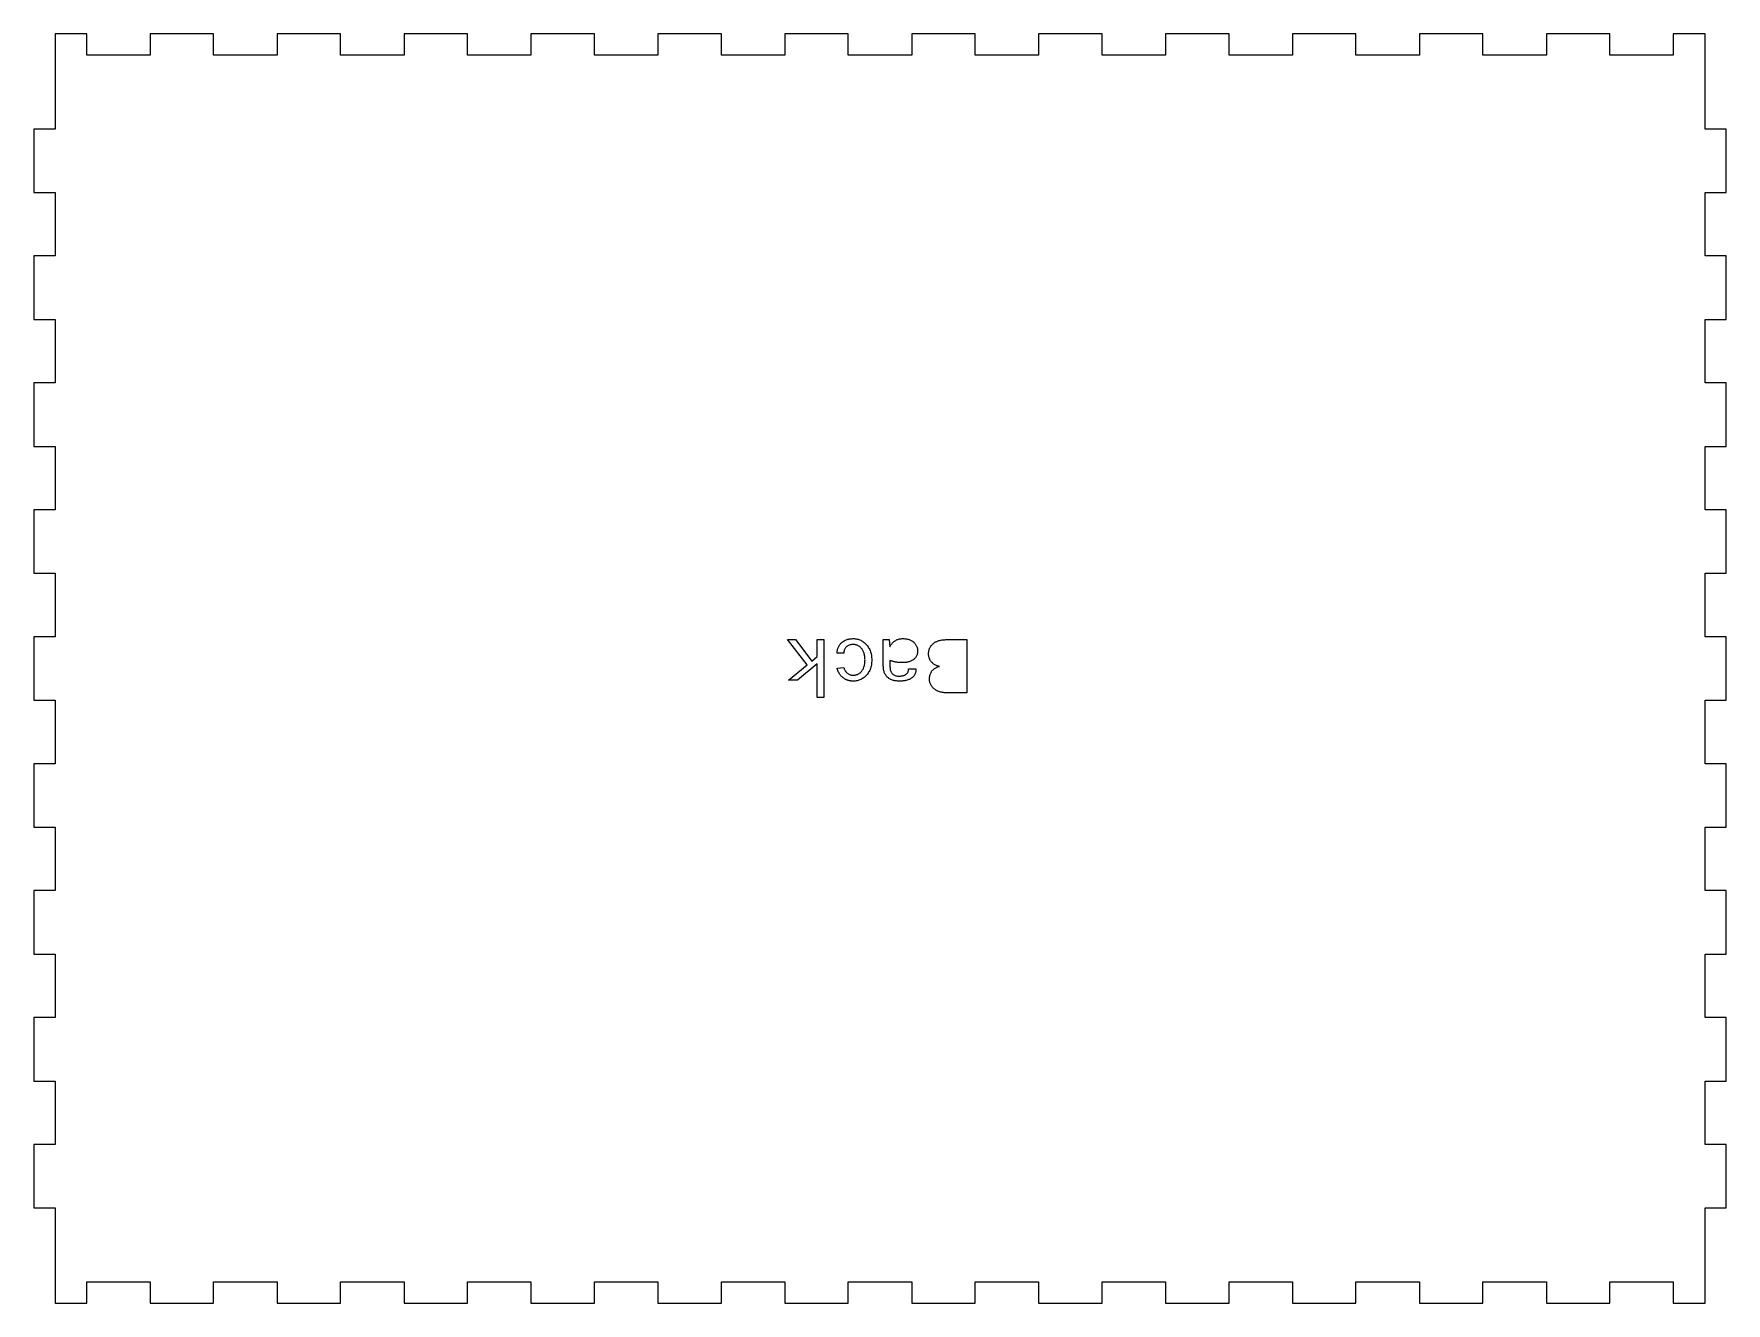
# Model space of a CAD drawing. Header units: millimetres. Extents: x -483 to -243, y -180 to 0.
import ezdxf

# ---------------------------------------------------------------- set-up
doc = ezdxf.new("R2010")
doc.units = ezdxf.units.MM
doc.layers.get('0').update_dxf_attribs({"linetype": 'CONTINUOUS'})

msp = doc.modelspace()

# ---------------------------------------------------------------- linework, layer by layer
for points in [[(-480, -166.5), (-480, -180), (-475.5, -180), (-475.5, -177), (-466.5, -177), (-466.5, -180), (-457.5, -180), (-457.5, -177), (-448.5, -177), (-448.5, -180), (-439.5, -180), (-439.5, -177), (-430.5, -177), (-430.5, -180), (-421.5, -180), (-421.5, -177), (-412.5, -177), (-412.5, -180), (-403.5, -180), (-403.5, -177), (-394.5, -177), (-394.5, -180), (-385.5, -180), (-385.5, -177), (-376.5, -177), (-376.5, -180), (-367.5, -180), (-367.5, -177), (-358.5, -177), (-358.5, -180), (-349.5, -180), (-349.5, -177), (-340.5, -177), (-340.5, -180), (-331.5, -180), (-331.5, -177), (-322.5, -177), (-322.5, -180), (-313.5, -180), (-313.5, -177), (-304.5, -177), (-304.5, -180), (-295.5, -180), (-295.5, -177), (-286.5, -177), (-286.5, -180), (-277.5, -180), (-277.5, -177), (-268.5, -177), (-268.5, -180), (-259.5, -180), (-259.5, -177), (-250.5, -177), (-250.5, -180), (-246, -180), (-246, -166.5), (-243, -166.5), (-243, -157.5), (-246, -157.5), (-246, -148.5), (-243, -148.5), (-243, -139.5), (-246, -139.5), (-246, -130.5), (-243, -130.5), (-243, -121.5), (-246, -121.5), (-246, -112.5), (-243, -112.5), (-243, -103.5), (-246, -103.5), (-246, -94.5), (-243, -94.5), (-243, -85.5), (-246, -85.5), (-246, -76.5), (-243, -76.5), (-243, -67.5), (-246, -67.5), (-246, -58.5), (-243, -58.5), (-243, -49.5), (-246, -49.5), (-246, -40.5), (-243, -40.5), (-243, -31.5), (-246, -31.5), (-246, -22.5), (-243, -22.5), (-243, -13.5), (-246, -13.5), (-246, 0), (-250.5, 0), (-250.5, -3), (-259.5, -3), (-259.5, 0), (-268.5, 0), (-268.5, -3), (-277.5, -3), (-277.5, 0), (-286.5, 0), (-286.5, -3), (-295.5, -3), (-295.5, 0), (-304.5, 0), (-304.5, -3), (-313.5, -3), (-313.5, 0), (-322.5, 0), (-322.5, -3), (-331.5, -3), (-331.5, 0), (-340.5, 0), (-340.5, -3), (-349.5, -3), (-349.5, 0), (-358.5, 0), (-358.5, -3), (-367.5, -3), (-367.5, 0), (-376.5, 0), (-376.5, -3), (-385.5, -3), (-385.5, 0), (-394.5, 0), (-394.5, -3), (-403.5, -3), (-403.5, 0), (-412.5, 0), (-412.5, -3), (-421.5, -3), (-421.5, 0), (-430.5, 0), (-430.5, -3), (-439.5, -3), (-439.5, 0), (-448.5, 0), (-448.5, -3), (-457.5, -3), (-457.5, 0), (-466.5, 0), (-466.5, -3), (-475.5, -3), (-475.5, 0), (-480, 0), (-480, -13.5), (-483, -13.5), (-483, -22.5), (-480, -22.5), (-480, -31.5), (-483, -31.5), (-483, -40.5), (-480, -40.5), (-480, -49.5), (-483, -49.5), (-483, -58.5), (-480, -58.5), (-480, -67.5), (-483, -67.5), (-483, -76.5), (-480, -76.5), (-480, -85.5), (-483, -85.5), (-483, -94.5), (-480, -94.5), (-480, -103.5), (-483, -103.5), (-483, -112.5), (-480, -112.5), (-480, -121.5), (-483, -121.5), (-483, -130.5), (-480, -130.5), (-480, -139.5), (-483, -139.5), (-483, -148.5), (-480, -148.5), (-480, -157.5), (-483, -157.5), (-483, -166.5)], [(-374.679, -91.644), (-375.987, -91.644), (-373.347, -89.498), (-376.119, -85.908), (-374.967, -85.908), (-372.678, -88.954), (-371.895, -88.317), (-371.895, -85.908), (-370.959, -85.908), (-370.959, -94.092), (-371.895, -94.092), (-371.895, -89.316)], [(-367.056, -85.775), (-366.922, -85.767), (-366.783, -85.764), (-366.646, -85.768), (-366.511, -85.779), (-366.377, -85.797), (-366.246, -85.824), (-366.116, -85.857), (-365.988, -85.898), (-365.863, -85.946), (-365.739, -86.002), (-365.616, -86.065), (-365.496, -86.136), (-365.379, -86.213), (-365.266, -86.297), (-365.159, -86.387), (-365.055, -86.483), (-364.957, -86.585), (-364.863, -86.693), (-364.773, -86.807), (-364.689, -86.927), (-364.609, -87.053), (-364.533, -87.186), (-364.463, -87.324), (-364.401, -87.467), (-364.346, -87.615), (-364.299, -87.768), (-364.259, -87.925), (-364.226, -88.088), (-364.2, -88.256), (-364.182, -88.428), (-364.171, -88.606), (-364.167, -88.788), (-364.171, -88.975), (-364.182, -89.156), (-364.2, -89.332), (-364.226, -89.502), (-364.259, -89.667), (-364.299, -89.826), (-364.346, -89.98), (-364.401, -90.128), (-364.463, -90.271), (-364.533, -90.408), (-364.609, -90.539), (-364.689, -90.664), (-364.773, -90.783), (-364.863, -90.895), (-364.957, -91.001), (-365.055, -91.1), (-365.159, -91.193), (-365.266, -91.28), (-365.379, -91.36), (-365.496, -91.434), (-365.616, -91.501), (-365.739, -91.561), (-365.863, -91.615), (-365.988, -91.661), (-366.116, -91.7), (-366.246, -91.731), (-366.377, -91.756), (-366.511, -91.774), (-366.646, -91.784), (-366.783, -91.788), (-366.879, -91.787), (-366.973, -91.782), (-367.066, -91.775), (-367.156, -91.764), (-367.244, -91.751), (-367.331, -91.735), (-367.415, -91.716), (-367.497, -91.694), (-367.578, -91.669), (-367.656, -91.641), (-367.732, -91.61), (-367.807, -91.578), (-367.879, -91.543), (-367.95, -91.506), (-368.018, -91.466), (-368.085, -91.425), (-368.149, -91.381), (-368.212, -91.335), (-368.272, -91.286), (-368.331, -91.236), (-368.388, -91.184), (-368.442, -91.13), (-368.495, -91.075), (-368.546, -91.019), (-368.594, -90.961), (-368.641, -90.902), (-368.686, -90.841), (-368.728, -90.779), (-368.769, -90.716), (-368.808, -90.651), (-368.845, -90.585), (-368.88, -90.519), (-368.912, -90.452), (-368.943, -90.384), (-368.972, -90.316), (-368.999, -90.247), (-369.024, -90.177), (-369.047, -90.107), (-369.068, -90.036), (-369.087, -89.964), (-368.127, -89.88), (-368.095, -89.978), (-368.059, -90.071), (-368.019, -90.16), (-367.975, -90.245), (-367.927, -90.326), (-367.875, -90.403), (-367.819, -90.476), (-367.758, -90.544), (-367.694, -90.609), (-367.626, -90.669), (-367.554, -90.724), (-367.479, -90.774), (-367.402, -90.817), (-367.321, -90.855), (-367.237, -90.887), (-367.15, -90.913), (-367.06, -90.934), (-366.966, -90.948), (-366.87, -90.957), (-366.771, -90.96), (-366.686, -90.958), (-366.603, -90.95), (-366.52, -90.938), (-366.438, -90.921), (-366.358, -90.899), (-366.278, -90.873), (-366.2, -90.841), (-366.122, -90.804), (-366.046, -90.763), (-365.97, -90.717), (-365.896, -90.666), (-365.826, -90.61), (-365.758, -90.55), (-365.693, -90.484), (-365.63, -90.414), (-365.571, -90.339), (-365.514, -90.259), (-365.46, -90.175), (-365.409, -90.085), (-365.361, -89.991), (-365.317, -89.892), (-365.277, -89.788), (-365.242, -89.68), (-365.211, -89.567), (-365.185, -89.449), (-365.164, -89.326), (-365.148, -89.199), (-365.136, -89.067), (-365.129, -88.93), (-365.127, -88.788), (-365.129, -88.657), (-365.136, -88.529), (-365.146, -88.404), (-365.161, -88.284), (-365.18, -88.166), (-365.204, -88.053), (-365.231, -87.942), (-365.263, -87.836), (-365.3, -87.733), (-365.34, -87.633), (-365.384, -87.537), (-365.432, -87.446), (-365.482, -87.359), (-365.536, -87.277), (-365.593, -87.199), (-365.653, -87.125), (-365.716, -87.056), (-365.783, -86.991), (-365.852, -86.93), (-365.925, -86.874), (-366, -86.823), (-366.078, -86.777), (-366.157, -86.736), (-366.239, -86.701), (-366.322, -86.671), (-366.408, -86.647), (-366.496, -86.628), (-366.585, -86.615), (-366.677, -86.607), (-366.771, -86.604), (-366.901, -86.607), (-367.025, -86.617), (-367.142, -86.633), (-367.252, -86.656), (-367.357, -86.686), (-367.455, -86.722), (-367.546, -86.764), (-367.631, -86.813), (-367.71, -86.869), (-367.782, -86.931), (-367.848, -86.999), (-367.906, -87.072), (-367.958, -87.15), (-368.003, -87.233), (-368.041, -87.322), (-368.072, -87.415), (-368.096, -87.514), (-368.113, -87.617), (-368.124, -87.726), (-368.127, -87.84), (-369.087, -87.84), (-369.084, -87.721), (-369.076, -87.605), (-369.062, -87.492), (-369.042, -87.381), (-369.017, -87.273), (-368.985, -87.168), (-368.949, -87.065), (-368.907, -86.964), (-368.859, -86.867), (-368.805, -86.772), (-368.746, -86.68), (-368.683, -86.593), (-368.614, -86.509), (-368.541, -86.429), (-368.464, -86.353), (-368.381, -86.282), (-368.294, -86.214), (-368.202, -86.15), (-368.105, -86.09), (-368.004, -86.034), (-367.898, -85.983), (-367.789, -85.937), (-367.676, -85.896), (-367.56, -85.861), (-367.439, -85.832), (-367.315, -85.807), (-367.188, -85.788)], [(-360.007, -85.776), (-359.884, -85.767), (-359.757, -85.764), (-359.618, -85.767), (-359.484, -85.774), (-359.354, -85.787), (-359.23, -85.804), (-359.111, -85.827), (-358.996, -85.855), (-358.886, -85.887), (-358.782, -85.925), (-358.682, -85.968), (-358.587, -86.016), (-358.497, -86.068), (-358.412, -86.123), (-358.331, -86.181), (-358.255, -86.242), (-358.183, -86.305), (-358.117, -86.372), (-358.055, -86.442), (-357.998, -86.515), (-357.945, -86.591), (-357.897, -86.67), (-357.854, -86.751), (-357.815, -86.832), (-357.781, -86.915), (-357.751, -86.998), (-357.726, -87.082), (-357.705, -87.168), (-357.69, -87.253), (-357.678, -87.34), (-357.671, -87.428), (-357.669, -87.516), (-357.672, -87.63), (-357.681, -87.74), (-357.695, -87.846), (-357.716, -87.947), (-357.742, -88.044), (-357.774, -88.137), (-357.812, -88.225), (-357.855, -88.309), (-357.905, -88.389), (-357.96, -88.464), (-358.02, -88.535), (-358.085, -88.603), (-358.154, -88.666), (-358.227, -88.726), (-358.304, -88.781), (-358.386, -88.833), (-358.472, -88.881), (-358.562, -88.925), (-358.656, -88.965), (-358.755, -89.001), (-358.857, -89.033), (-358.962, -89.063), (-359.069, -89.088), (-359.178, -89.11), (-359.291, -89.129), (-359.405, -89.145), (-359.522, -89.157), (-359.642, -89.165), (-359.764, -89.17), (-359.889, -89.172), (-359.979, -89.171), (-360.069, -89.168), (-360.159, -89.164), (-360.249, -89.158), (-360.34, -89.15), (-360.43, -89.14), (-360.52, -89.128), (-360.611, -89.114), (-360.701, -89.099), (-360.792, -89.082), (-360.882, -89.063), (-360.972, -89.043), (-361.062, -89.022), (-361.151, -88.999), (-361.24, -88.975), (-361.328, -88.95), (-361.416, -88.924), (-361.503, -88.896), (-361.59, -88.867), (-361.593, -88.866), (-361.593, -89.628), (-361.59, -89.778), (-361.58, -89.92), (-361.563, -90.053), (-361.54, -90.178), (-361.51, -90.293), (-361.474, -90.4), (-361.431, -90.498), (-361.382, -90.588), (-361.326, -90.669), (-361.263, -90.741), (-361.194, -90.805), (-361.118, -90.863), (-361.035, -90.914), (-360.946, -90.958), (-360.851, -90.995), (-360.748, -91.026), (-360.639, -91.049), (-360.524, -91.066), (-360.402, -91.077), (-360.273, -91.08), (-360.199, -91.079), (-360.127, -91.076), (-360.056, -91.07), (-359.986, -91.063), (-359.918, -91.053), (-359.851, -91.041), (-359.786, -91.027), (-359.722, -91.011), (-359.659, -90.993), (-359.598, -90.972), (-359.539, -90.949), (-359.482, -90.924), (-359.428, -90.897), (-359.376, -90.867), (-359.327, -90.835), (-359.28, -90.8), (-359.236, -90.763), (-359.194, -90.724), (-359.155, -90.683), (-359.118, -90.639), (-359.084, -90.593), (-359.054, -90.544), (-359.028, -90.492), (-359.005, -90.438), (-358.985, -90.382), (-358.969, -90.323), (-358.957, -90.261), (-358.948, -90.196), (-358.943, -90.13), (-358.941, -90.06), (-357.897, -90.06), (-357.9, -90.182), (-357.909, -90.3), (-357.925, -90.413), (-357.946, -90.52), (-357.974, -90.623), (-358.007, -90.721), (-358.047, -90.815), (-358.093, -90.903), (-358.145, -90.986), (-358.203, -91.065), (-358.267, -91.139), (-358.335, -91.209), (-358.407, -91.275), (-358.485, -91.336), (-358.567, -91.394), (-358.653, -91.447), (-358.745, -91.495), (-358.84, -91.54), (-358.941, -91.581), (-359.046, -91.617), (-359.155, -91.649), (-359.267, -91.679), (-359.382, -91.704), (-359.5, -91.726), (-359.621, -91.745), (-359.745, -91.761), (-359.873, -91.773), (-360.003, -91.781), (-360.137, -91.786), (-360.273, -91.788), (-360.404, -91.786), (-360.531, -91.779), (-360.656, -91.768), (-360.777, -91.752), (-360.896, -91.733), (-361.011, -91.708), (-361.123, -91.679), (-361.233, -91.646), (-361.339, -91.608), (-361.443, -91.566), (-361.543, -91.519), (-361.638, -91.467), (-361.729, -91.409), (-361.815, -91.347), (-361.897, -91.279), (-361.975, -91.206), (-362.048, -91.127), (-362.117, -91.044), (-362.181, -90.955), (-362.241, -90.861), (-362.296, -90.761), (-362.345, -90.656), (-362.388, -90.545), (-362.425, -90.428), (-362.457, -90.305), (-362.483, -90.177), (-362.503, -90.042), (-362.517, -89.902), (-362.526, -89.756), (-362.529, -89.604), (-362.529, -85.908), (-361.713, -85.908), (-361.614, -86.945), (-361.572, -86.856), (-361.52, -86.76), (-361.464, -86.667), (-361.403, -86.578), (-361.339, -86.493), (-361.27, -86.412), (-361.197, -86.335), (-361.119, -86.261), (-361.037, -86.192), (-360.951, -86.126), (-360.861, -86.064), (-360.767, -86.007), (-360.669, -85.956), (-360.568, -85.911), (-360.463, -85.872), (-360.354, -85.839), (-360.242, -85.812), (-360.126, -85.791)], [(-353.809, -85.915), (-353.668, -85.91), (-353.523, -85.908), (-350.703, -85.908), (-350.703, -93.444), (-353.523, -93.444), (-353.686, -93.441), (-353.843, -93.433), (-353.994, -93.419), (-354.14, -93.4), (-354.281, -93.376), (-354.415, -93.346), (-354.544, -93.31), (-354.667, -93.269), (-354.785, -93.223), (-354.897, -93.171), (-355.003, -93.115), (-355.104, -93.055), (-355.2, -92.992), (-355.29, -92.925), (-355.374, -92.855), (-355.453, -92.781), (-355.526, -92.704), (-355.594, -92.623), (-355.656, -92.539), (-355.713, -92.451), (-355.764, -92.361), (-355.81, -92.269), (-355.851, -92.176), (-355.886, -92.08), (-355.916, -91.984), (-355.94, -91.885), (-355.959, -91.786), (-355.972, -91.684), (-355.98, -91.581), (-355.983, -91.476), (-355.979, -91.348), (-355.969, -91.224), (-355.951, -91.103), (-355.926, -90.985), (-355.894, -90.871), (-355.854, -90.76), (-355.808, -90.653), (-355.755, -90.549), (-355.694, -90.448), (-355.626, -90.351), (-355.551, -90.259), (-355.469, -90.172), (-355.38, -90.092), (-355.283, -90.018), (-355.18, -89.95), (-355.069, -89.888), (-354.951, -89.832), (-354.826, -89.782), (-354.694, -89.738), (-354.555, -89.7), (-354.646, -89.684), (-354.735, -89.664), (-354.822, -89.64), (-354.907, -89.613), (-354.989, -89.582), (-355.069, -89.548), (-355.147, -89.51), (-355.223, -89.468), (-355.297, -89.422), (-355.368, -89.373), (-355.437, -89.321), (-355.502, -89.266), (-355.565, -89.21), (-355.624, -89.151), (-355.681, -89.09), (-355.734, -89.026), (-355.784, -88.96), (-355.832, -88.892), (-355.876, -88.822), (-355.917, -88.749), (-355.955, -88.675), (-355.988, -88.599), (-356.018, -88.523), (-356.044, -88.446), (-356.065, -88.367), (-356.083, -88.288), (-356.097, -88.207), (-356.107, -88.126), (-356.113, -88.043), (-356.115, -87.96), (-356.114, -87.883), (-356.11, -87.807), (-356.103, -87.731), (-356.094, -87.656), (-356.083, -87.581), (-356.069, -87.506), (-356.052, -87.431), (-356.032, -87.357), (-356.011, -87.283), (-355.986, -87.21), (-355.958, -87.138), (-355.928, -87.066), (-355.893, -86.997), (-355.855, -86.929), (-355.814, -86.862), (-355.77, -86.797), (-355.722, -86.733), (-355.67, -86.67), (-355.615, -86.61), (-355.557, -86.55), (-355.495, -86.492), (-355.429, -86.437), (-355.359, -86.384), (-355.285, -86.334), (-355.207, -86.286), (-355.126, -86.24), (-355.04, -86.197), (-354.95, -86.156), (-354.857, -86.118), (-354.759, -86.082), (-354.657, -86.049), (-354.55, -86.019), (-354.439, -85.993), (-354.322, -85.971), (-354.201, -85.951), (-354.075, -85.936), (-353.944, -85.924)]]:
    msp.add_lwpolyline(points, close=True)

doc.saveas('drawing.dxf')
